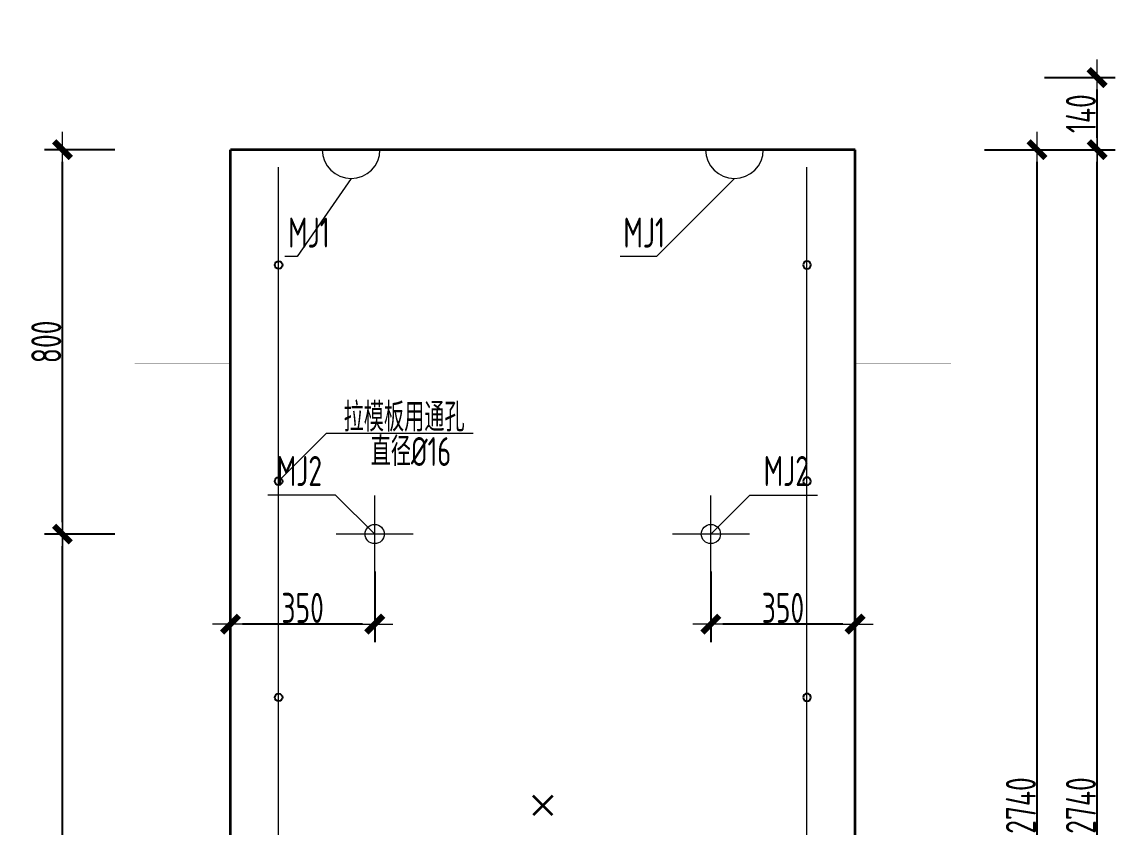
# Model space of a CAD drawing. Extents: x -85320 to 1679916, y -1321939 to 627.
# Drawn here: x 1234002 to 1243106, y -1093587 to -1086883 of the extents above; entities that cross this region are included whole.
import ezdxf
from ezdxf.enums import TextEntityAlignment as Align

# ---------------------------------------------------------------- set-up
doc = ezdxf.new("R2010")
doc.units = 0
doc.header["$LTSCALE"] = 1000
for name, color, linetype in [('S_WALL', 9, 'Continuous'), ('套筒垫片', 7, 'Continuous'), ('拉模', 7, 'Continuous'), ('详图符号', 7, 'Continuous')]:
    doc.layers.add(name, color=color, linetype=linetype)
for name, color, linetype, lineweight in [('直线', 7, 'Continuous', 18), ('预制墙埋件', 8, 'Continuous', 18), ('预制墙墙身水平筋', 130, 'Continuous', 18), ('预制墙墙身纵向受力筋', 1, 'Continuous', 18), ('预制墙详图标注', 3, 'Continuous', 18), ('预制墙详图轮廓', 3, 'Continuous', 35)]:
    doc.layers.add(name, color=color, linetype=linetype, lineweight=lineweight)
doc.styles.add('TSSD_Dimension', font='tssdeng.shx', dxfattribs={"width": 0.7, "bigfont": 'hztxt.shx'})
doc.styles.add('TSSD_Num', font='tssdeng.shx', dxfattribs={"width": 0.7, "bigfont": 'hztxt.shx'})
doc.styles.add('样式 1', font='yjkeng.shx', dxfattribs={"width": 0.7, "bigfont": 'yjkchn.shx'})
doc.dimstyles.new('标注', dxfattribs={"dimtxt": 300, "dimasz": 100, "dimexe": 100, "dimexo": 250, "dimgap": 100, "dimtad": 1, "dimdec": 0, "dimlfac": 0.25, "dimzin": 0, "dimdsep": 46, "dimtxsty": 'TSSD_Dimension', "dimblk": 'ARCHTICK', "dimcen": 0, "dimdle": 100, "dimclrt": 7, "dimadec": 0, "dimazin": 0, "dimtfac": 1, "dimtdec": 0, "dimtix": 1, "dimtmove": 2, "dimatfit": 3, "dimfxl": 1, "dimtolj": 1, "dimtzin": 0, "dimarcsym": 0})
doc.dimstyles.new('盈建科结构', dxfattribs={"dimscale": 100, "dimtxt": 2.5, "dimasz": 1, "dimexe": 1.5, "dimexo": 0.625, "dimgap": 0.1, "dimtad": 1, "dimdec": 0, "dimrnd": 1, "dimzin": 0, "dimdsep": 46, "dimtxsty": '样式 1', "dimblk": '_yjkbk', "dimblk1": 'ARCHTICK', "dimblk2": 'ARCHTICK', "dimcen": 0.09, "dimadec": 0, "dimazin": 0, "dimtfac": 1, "dimtdec": 4, "dimtix": 1, "dimtmove": 2, "dimatfit": 3, "dimfxl": 1, "dimtolj": 1, "dimtzin": 0, "dimarcsym": 0})

# ---------------------------------------------------------------- blocks, each defined once
blk = doc.blocks.new('_yjkbk')
blk.add_line((-1, 0), (1.5, 0))
blk.add_lwpolyline([(-0.7, -0.7, 0.5, 0.5, 0), (0.7, 0.7, 0.5, 0.5, 0)], format="xyseb")
blk = doc.blocks.new('*D3635')
at = {"layer": 'Defpoints', "color": 0, "transparency": 16777216}
for p in [(1234340.1, -1087947.1), (1234840.1, -1087947.1), (1234840.1, -1091147.1)]:
    blk.add_point(p, dxfattribs=at)
at = {"layer": '预制墙详图标注', "color": 0, "lineweight": -2, "transparency": 16777216}
for p, q in [((1234777.6, -1087947.1), (1234190.1, -1087947.1)), ((1234340.1, -1091047.1), (1234340.1, -1088047.1)), ((1234777.6, -1091147.1), (1234190.1, -1091147.1))]:
    blk.add_line(p, q, dxfattribs=at)
at = {"layer": '预制墙详图标注', "color": 0, "lineweight": -2, "transparency": 16777216, "xscale": 100, "yscale": 100, "zscale": 100}
for p, rotation in [((1234340.1, -1087947.1), 90), ((1234340.1, -1091147.1), 270)]:
    blk.add_blockref('_yjkbk', p, dxfattribs=dict(at, rotation=rotation))
at = {"layer": '预制墙详图标注', "color": 0, "transparency": 16777216, "insert": (1234330.1, -1089547.1), "char_height": 250, "attachment_point": 8, "rotation": 90, "style": '样式 1'}
blk.add_mtext('\\A1;800', dxfattribs=at)
blk = doc.blocks.new('_ArchTick')
at = {"color": 0, "linetype": 'ByBlock', "const_width": 0.4}
blk.add_lwpolyline([(-0.5, -0.5), (0.5, 0.5)], dxfattribs=at)
blk = doc.blocks.new('*D3599')
at = {"layer": 'Defpoints', "color": 0, "transparency": 16777216}
for p in [(1239740.1, -1091397.1), (1240940.1, -1091397.1), (1239740.1, -1091897.1)]:
    blk.add_point(p, dxfattribs=at)
at = {"layer": '预制墙详图标注', "color": 0, "lineweight": -2, "transparency": 16777216}
for p, q in [((1239740.1, -1091459.6), (1239740.1, -1092047.1)), ((1240940.1, -1091459.6), (1240940.1, -1092047.1)), ((1240840.1, -1091897.1), (1239840.1, -1091897.1))]:
    blk.add_line(p, q, dxfattribs=at)
at = {"layer": '预制墙详图标注', "color": 0, "lineweight": -2, "transparency": 16777216, "xscale": 100, "yscale": 100, "zscale": 100, "rotation": 180}
blk.add_blockref('_yjkbk', (1239740.1, -1091897.1), dxfattribs=at)
at = {"layer": '预制墙详图标注', "color": 0, "lineweight": -2, "transparency": 16777216, "xscale": 100, "yscale": 100, "zscale": 100}
blk.add_blockref('_yjkbk', (1240940.1, -1091897.1), dxfattribs=at)
at = {"layer": '预制墙详图标注', "color": 0, "transparency": 16777216, "insert": (1240340.1, -1091887.1), "char_height": 250, "attachment_point": 8, "style": '样式 1'}
blk.add_mtext('\\A1;350', dxfattribs=at)
blk = doc.blocks.new('*D3601')
at = {"layer": 'Defpoints', "color": 0, "transparency": 16777216}
for p in [(1235740.1, -1091397.1), (1236940.1, -1091397.1), (1235740.1, -1091897.1)]:
    blk.add_point(p, dxfattribs=at)
at = {"layer": '预制墙详图标注', "color": 0, "lineweight": -2, "transparency": 16777216}
for p, q in [((1235740.1, -1091459.6), (1235740.1, -1092047.1)), ((1236940.1, -1091459.6), (1236940.1, -1092047.1)), ((1236840.1, -1091897.1), (1235840.1, -1091897.1))]:
    blk.add_line(p, q, dxfattribs=at)
at = {"layer": '预制墙详图标注', "color": 0, "lineweight": -2, "transparency": 16777216, "xscale": 100, "yscale": 100, "zscale": 100, "rotation": 180}
blk.add_blockref('_yjkbk', (1235740.1, -1091897.1), dxfattribs=at)
at = {"layer": '预制墙详图标注', "color": 0, "lineweight": -2, "transparency": 16777216, "xscale": 100, "yscale": 100, "zscale": 100}
blk.add_blockref('_yjkbk', (1236940.1, -1091897.1), dxfattribs=at)
at = {"layer": '预制墙详图标注', "color": 0, "transparency": 16777216, "insert": (1236340.1, -1091887.1), "char_height": 250, "attachment_point": 8, "style": '样式 1'}
blk.add_mtext('\\A1;350', dxfattribs=at)
blk = doc.blocks.new('*D3611')
at = {"layer": 'Defpoints', "color": 0, "transparency": 16777216}
for p in [(1241956.4, -1087947.1), (1242456.4, -1087947.1), (1241956.4, -1098867.1)]:
    blk.add_point(p, dxfattribs=at)
at = {"layer": '预制墙详图标注', "color": 0, "lineweight": -2, "transparency": 16777216}
for p, q in [((1242018.9, -1087947.1), (1242606.4, -1087947.1)), ((1242456.4, -1098767.1), (1242456.4, -1088047.1)), ((1242018.9, -1098867.1), (1242606.4, -1098867.1))]:
    blk.add_line(p, q, dxfattribs=at)
at = {"layer": '预制墙详图标注', "color": 0, "lineweight": -2, "transparency": 16777216, "xscale": 100, "yscale": 100, "zscale": 100}
for p, rotation in [((1242456.4, -1087947.1), 90), ((1242456.4, -1098867.1), 270)]:
    blk.add_blockref('_yjkbk', p, dxfattribs=dict(at, rotation=rotation))
at = {"layer": '预制墙详图标注', "color": 0, "transparency": 16777216, "insert": (1242446.4, -1093407.1), "char_height": 250, "attachment_point": 8, "rotation": 90, "style": '样式 1'}
blk.add_mtext('\\A1;2740', dxfattribs=at)
blk = doc.blocks.new('*D3612')
at = {"layer": 'Defpoints', "color": 0, "transparency": 16777216}
for p in [(1242456.4, -1087947.1), (1242956.4, -1087947.1), (1242456.4, -1098867.1)]:
    blk.add_point(p, dxfattribs=at)
at = {"layer": '预制墙详图标注', "color": 0, "lineweight": -2, "transparency": 16777216}
for p, q in [((1242518.9, -1087947.1), (1243106.4, -1087947.1)), ((1242956.4, -1098767.1), (1242956.4, -1088047.1)), ((1242518.9, -1098867.1), (1243106.4, -1098867.1))]:
    blk.add_line(p, q, dxfattribs=at)
at = {"layer": '预制墙详图标注', "color": 0, "lineweight": -2, "transparency": 16777216, "xscale": 100, "yscale": 100, "zscale": 100}
for p, rotation in [((1242956.4, -1087947.1), 90), ((1242956.4, -1098867.1), 270)]:
    blk.add_blockref('_yjkbk', p, dxfattribs=dict(at, rotation=rotation))
at = {"layer": '预制墙详图标注', "color": 0, "transparency": 16777216, "insert": (1242946.4, -1093407.1), "char_height": 250, "attachment_point": 8, "rotation": 90, "style": '样式 1'}
blk.add_mtext('\\A1;2740', dxfattribs=at)
blk = doc.blocks.new('*D3613')
at = {"layer": 'Defpoints', "color": 0, "transparency": 16777216}
for p in [(1242456.4, -1087347.1), (1242956.4, -1087347.1), (1242456.4, -1087947.1)]:
    blk.add_point(p, dxfattribs=at)
at = {"layer": '预制墙详图标注', "color": 0, "lineweight": -2, "transparency": 16777216}
for p, q in [((1242518.9, -1087347.1), (1243106.4, -1087347.1)), ((1242956.4, -1087847.1), (1242956.4, -1087447.1)), ((1242518.9, -1087947.1), (1243106.4, -1087947.1))]:
    blk.add_line(p, q, dxfattribs=at)
at = {"layer": '预制墙详图标注', "color": 0, "lineweight": -2, "transparency": 16777216, "xscale": 100, "yscale": 100, "zscale": 100}
for p, rotation in [((1242956.4, -1087347.1), 90), ((1242956.4, -1087947.1), 270)]:
    blk.add_blockref('_yjkbk', p, dxfattribs=dict(at, rotation=rotation))
at = {"layer": '预制墙详图标注', "color": 0, "transparency": 16777216, "insert": (1242946.4, -1087647.1), "char_height": 250, "attachment_point": 8, "rotation": 90, "style": '样式 1'}
blk.add_mtext('\\A1;140', dxfattribs=at)
blk = doc.blocks.new('*D3622')
at = {"layer": 'Defpoints', "color": 0, "transparency": 16777216}
for p in [(1234340.1, -1091147.1), (1234840.1, -1091147.1), (1234840.1, -1096667.1)]:
    blk.add_point(p, dxfattribs=at)
at = {"layer": '预制墙详图标注', "color": 0, "lineweight": -2, "transparency": 16777216}
for p, q in [((1234777.6, -1091147.1), (1234190.1, -1091147.1)), ((1234340.1, -1096567.1), (1234340.1, -1091247.1)), ((1234777.6, -1096667.1), (1234190.1, -1096667.1))]:
    blk.add_line(p, q, dxfattribs=at)
at = {"layer": '预制墙详图标注', "color": 0, "lineweight": -2, "transparency": 16777216, "xscale": 100, "yscale": 100, "zscale": 100}
for p, rotation in [((1234340.1, -1091147.1), 90), ((1234340.1, -1096667.1), 270)]:
    blk.add_blockref('_yjkbk', p, dxfattribs=dict(at, rotation=rotation))
at = {"layer": '预制墙详图标注', "color": 0, "transparency": 16777216, "insert": (1234330.1, -1093907.1), "char_height": 250, "attachment_point": 8, "rotation": 90, "style": '样式 1'}
blk.add_mtext('\\A1;1390', dxfattribs=at)
blk = doc.blocks.new('*D3015')
at = {"layer": 'Defpoints', "color": 0, "transparency": 16777216}
for p in [(1020088.1, -842246.6), (1021395.2, -842246.6), (1021395.2, -843206.6)]:
    blk.add_point(p, dxfattribs=at)
at = {"layer": '拉模', "color": 0, "lineweight": -2, "transparency": 16777216}
for p, q in [((1020088.1, -843306.6), (1020088.1, -842146.6)), ((1021145.2, -842246.6), (1019988.1, -842246.6)), ((1021145.2, -843206.6), (1019988.1, -843206.6))]:
    blk.add_line(p, q, dxfattribs=at)
at = {"layer": '拉模', "color": 0, "lineweight": -2, "transparency": 16777216, "xscale": 100, "yscale": 100, "zscale": 100}
for p, rotation in [((1020088.1, -842246.6), 90), ((1020088.1, -843206.6), 270)]:
    blk.add_blockref('_ArchTick', p, dxfattribs=dict(at, rotation=rotation))
at = {"layer": '拉模', "color": 7, "transparency": 16777216, "insert": (1019838.1, -842726.6), "char_height": 300, "attachment_point": 5, "rotation": 90, "style": 'TSSD_Dimension'}
blk.add_mtext('\\A1;240', dxfattribs=at)
blk = doc.blocks.new('*D3016')
at = {"layer": 'Defpoints', "color": 0, "transparency": 16777216}
for p in [(1021567.4, -839193.9), (1021167.4, -839294.6), (1021567.4, -839294.6)]:
    blk.add_point(p, dxfattribs=at)
at = {"layer": '拉模', "color": 0, "lineweight": -2, "transparency": 16777216}
for p, q in [((1021167.4, -839044.6), (1021167.4, -839093.9)), ((1021567.4, -839044.6), (1021567.4, -839093.9)), ((1021167.4, -839193.9), (1021067.4, -839193.9)), ((1021167.4, -839193.9), (1021567.4, -839193.9)), ((1021567.4, -839193.9), (1021667.4, -839193.9))]:
    blk.add_line(p, q, dxfattribs=at)
at = {"layer": '拉模', "color": 0, "lineweight": -2, "transparency": 16777216, "xscale": 100, "yscale": 100, "zscale": 100}
blk.add_blockref('_ArchTick', (1021167.4, -839193.9), dxfattribs=at)
at = {"layer": '拉模', "color": 0, "lineweight": -2, "transparency": 16777216, "xscale": 100, "yscale": 100, "zscale": 100, "rotation": 180}
blk.add_blockref('_ArchTick', (1021567.4, -839193.9), dxfattribs=at)
at = {"layer": '拉模', "color": 7, "transparency": 16777216, "insert": (1021367.4, -838943.9), "char_height": 300, "attachment_point": 5, "style": 'TSSD_Dimension'}
blk.add_mtext('\\A1;100', dxfattribs=at)
blk = doc.blocks.new('*D3017')
at = {"layer": 'Defpoints', "color": 0, "transparency": 16777216}
for p in [(1021567.4, -840446.6), (1020088.1, -842246.6), (1021567.4, -842246.6)]:
    blk.add_point(p, dxfattribs=at)
at = {"layer": '拉模', "color": 0, "lineweight": -2, "transparency": 16777216}
for p, q in [((1020088.1, -840346.6), (1020088.1, -842346.6)), ((1021317.4, -840446.6), (1019988.1, -840446.6)), ((1021317.4, -842246.6), (1019988.1, -842246.6))]:
    blk.add_line(p, q, dxfattribs=at)
at = {"layer": '拉模', "color": 0, "lineweight": -2, "transparency": 16777216, "xscale": 100, "yscale": 100, "zscale": 100}
for p, rotation in [((1020088.1, -840446.6), 90), ((1020088.1, -842246.6), 270)]:
    blk.add_blockref('_ArchTick', p, dxfattribs=dict(at, rotation=rotation))
at = {"layer": '拉模', "color": 7, "transparency": 16777216, "insert": (1019838.1, -841346.6), "char_height": 300, "attachment_point": 5, "rotation": 90, "style": 'TSSD_Dimension'}
blk.add_mtext('\\A1;450', dxfattribs=at)
blk = doc.blocks.new('*D3018')
at = {"layer": 'Defpoints', "color": 0, "transparency": 16777216}
for p in [(1021567.4, -838646.6), (1020088.1, -840446.6), (1021567.4, -840446.6)]:
    blk.add_point(p, dxfattribs=at)
at = {"layer": '拉模', "color": 0, "lineweight": -2, "transparency": 16777216}
for p, q in [((1020088.1, -838546.6), (1020088.1, -840546.6)), ((1021317.4, -838646.6), (1019988.1, -838646.6)), ((1021317.4, -840446.6), (1019988.1, -840446.6))]:
    blk.add_line(p, q, dxfattribs=at)
at = {"layer": '拉模', "color": 0, "lineweight": -2, "transparency": 16777216, "xscale": 100, "yscale": 100, "zscale": 100}
for p, rotation in [((1020088.1, -838646.6), 90), ((1020088.1, -840446.6), 270)]:
    blk.add_blockref('_ArchTick', p, dxfattribs=dict(at, rotation=rotation))
at = {"layer": '拉模', "color": 7, "transparency": 16777216, "insert": (1019838.1, -839546.6), "char_height": 300, "attachment_point": 5, "rotation": 90, "style": 'TSSD_Dimension'}
blk.add_mtext('\\A1;450', dxfattribs=at)
blk = doc.blocks.new('*D3019')
at = {"layer": 'Defpoints', "color": 0, "transparency": 16777216}
for p in [(1021567.4, -836846.6), (1020088.1, -838646.6), (1021567.4, -838646.6)]:
    blk.add_point(p, dxfattribs=at)
at = {"layer": '拉模', "color": 0, "lineweight": -2, "transparency": 16777216}
for p, q in [((1020088.1, -836746.6), (1020088.1, -838746.6)), ((1021317.4, -836846.6), (1019988.1, -836846.6)), ((1021317.4, -838646.6), (1019988.1, -838646.6))]:
    blk.add_line(p, q, dxfattribs=at)
at = {"layer": '拉模', "color": 0, "lineweight": -2, "transparency": 16777216, "xscale": 100, "yscale": 100, "zscale": 100}
for p, rotation in [((1020088.1, -836846.6), 90), ((1020088.1, -838646.6), 270)]:
    blk.add_blockref('_ArchTick', p, dxfattribs=dict(at, rotation=rotation))
at = {"layer": '拉模', "color": 7, "transparency": 16777216, "insert": (1019838.1, -837746.6), "char_height": 300, "attachment_point": 5, "rotation": 90, "style": 'TSSD_Dimension'}
blk.add_mtext('\\A1;450', dxfattribs=at)
blk = doc.blocks.new('*D3020')
at = {"layer": 'Defpoints', "color": 0, "transparency": 16777216}
for p in [(1021567.4, -835046.6), (1020088.1, -836846.6), (1021567.4, -836846.6)]:
    blk.add_point(p, dxfattribs=at)
at = {"layer": '拉模', "color": 0, "lineweight": -2, "transparency": 16777216}
for p, q in [((1020088.1, -834946.6), (1020088.1, -836946.6)), ((1021317.4, -835046.6), (1019988.1, -835046.6)), ((1021317.4, -836846.6), (1019988.1, -836846.6))]:
    blk.add_line(p, q, dxfattribs=at)
at = {"layer": '拉模', "color": 0, "lineweight": -2, "transparency": 16777216, "xscale": 100, "yscale": 100, "zscale": 100}
for p, rotation in [((1020088.1, -835046.6), 90), ((1020088.1, -836846.6), 270)]:
    blk.add_blockref('_ArchTick', p, dxfattribs=dict(at, rotation=rotation))
at = {"layer": '拉模', "color": 7, "transparency": 16777216, "insert": (1019838.1, -835946.6), "char_height": 300, "attachment_point": 5, "rotation": 90, "style": 'TSSD_Dimension'}
blk.add_mtext('\\A1;450', dxfattribs=at)
blk = doc.blocks.new('*D3021')
at = {"layer": 'Defpoints', "color": 0, "transparency": 16777216}
for p in [(1021567.4, -833246.6), (1020088.1, -835046.6), (1021567.4, -835046.6)]:
    blk.add_point(p, dxfattribs=at)
at = {"layer": '拉模', "color": 0, "lineweight": -2, "transparency": 16777216}
for p, q in [((1020088.1, -833146.6), (1020088.1, -835146.6)), ((1021317.4, -833246.6), (1019988.1, -833246.6)), ((1021317.4, -835046.6), (1019988.1, -835046.6))]:
    blk.add_line(p, q, dxfattribs=at)
at = {"layer": '拉模', "color": 0, "lineweight": -2, "transparency": 16777216, "xscale": 100, "yscale": 100, "zscale": 100}
for p, rotation in [((1020088.1, -833246.6), 90), ((1020088.1, -835046.6), 270)]:
    blk.add_blockref('_ArchTick', p, dxfattribs=dict(at, rotation=rotation))
at = {"layer": '拉模', "color": 7, "transparency": 16777216, "insert": (1019838.1, -834146.6), "char_height": 300, "attachment_point": 5, "rotation": 90, "style": 'TSSD_Dimension'}
blk.add_mtext('\\A1;450', dxfattribs=at)
blk = doc.blocks.new('*D3022')
at = {"layer": 'Defpoints', "color": 0, "transparency": 16777216}
for p in [(1020088.1, -832286.6), (1021567.4, -832286.6), (1021567.4, -833246.6)]:
    blk.add_point(p, dxfattribs=at)
at = {"layer": '拉模', "color": 0, "lineweight": -2, "transparency": 16777216}
for p, q in [((1020088.1, -833346.6), (1020088.1, -832186.6)), ((1021317.4, -832286.6), (1019988.1, -832286.6)), ((1021317.4, -833246.6), (1019988.1, -833246.6))]:
    blk.add_line(p, q, dxfattribs=at)
at = {"layer": '拉模', "color": 0, "lineweight": -2, "transparency": 16777216, "xscale": 100, "yscale": 100, "zscale": 100}
for p, rotation in [((1020088.1, -832286.6), 90), ((1020088.1, -833246.6), 270)]:
    blk.add_blockref('_ArchTick', p, dxfattribs=dict(at, rotation=rotation))
at = {"layer": '拉模', "color": 7, "transparency": 16777216, "insert": (1019838.1, -832766.6), "char_height": 300, "attachment_point": 5, "rotation": 90, "style": 'TSSD_Dimension'}
blk.add_mtext('\\A1;240', dxfattribs=at)
blk = doc.blocks.new('拉模孔')
at = {"layer": 'S_WALL'}
for centre in [(1021567.4, -833246.6), (1021567.4, -835046.6), (1021567.4, -836846.6), (1021567.4, -838646.6), (1021567.4, -840446.6), (1021567.4, -842246.6)]:
    blk.add_circle(centre, 32, dxfattribs=at)
at = {"layer": '拉模', "color": 3, "lineweight": 0}
blk.add_line((1021567.4, -843206.6), (1021567.4, -832432.7), dxfattribs=at)
at = {"layer": '拉模', "color": 3}
for base, p1, p2, picture, middle in [((1020088.1, -832286.6), (1021567.4, -833246.6), (1021567.4, -832286.6), '*D3022', (1019838.1, -832766.6)), ((1020088.1, -835046.6), (1021567.4, -833246.6), (1021567.4, -835046.6), '*D3021', (1019838.1, -834146.6)), ((1020088.1, -836846.6), (1021567.4, -835046.6), (1021567.4, -836846.6), '*D3020', (1019838.1, -835946.6)), ((1020088.1, -838646.6), (1021567.4, -836846.6), (1021567.4, -838646.6), '*D3019', (1019838.1, -837746.6)), ((1020088.1, -840446.6), (1021567.4, -838646.6), (1021567.4, -840446.6), '*D3018', (1019838.1, -839546.6)), ((1020088.1, -842246.6), (1021567.4, -840446.6), (1021567.4, -842246.6), '*D3017', (1019838.1, -841346.6)), ((1020088.1, -842246.6), (1021395.2, -843206.6), (1021395.2, -842246.6), '*D3015', (1019838.1, -842726.6))]:
    dim = blk.add_linear_dim(base=base, p1=p1, p2=p2, angle=90, dimstyle='标注', dxfattribs=at)
    dim.commit()
    dim.dimension.update_dxf_attribs({"geometry": picture, "text_midpoint": middle})
dim = blk.add_linear_dim(base=(1021567.4, -839193.9), p1=(1021167.4, -839294.6), p2=(1021567.4, -839294.6), dimstyle='标注', dxfattribs=at)
dim.commit()
dim.dimension.update_dxf_attribs({"geometry": '*D3016', "text_midpoint": (1021367.4, -838943.9)})

msp = doc.modelspace()

# ---------------------------------------------------------------- linework, layer by layer
at = {"layer": 'S_WALL'}
for centre in [(1236140.149, -1088907.058), (1236140.149, -1090707.058), (1236140.149, -1092507.058)]:
    msp.add_circle(centre, 32, dxfattribs=at)
at = {"layer": '套筒垫片', "linetype": 'Continuous', "lineweight": 0}
msp.add_lwpolyline([(1236140.149, -1090707.058), (1236540.149, -1090307.058), (1237760.223, -1090307.058)], dxfattribs=at)
at = {"layer": '拉模', "color": 3, "lineweight": 0}
msp.add_line((1236140.149, -1098867.058), (1236140.149, -1088093.157), dxfattribs=at)
at = {"layer": '直线', "lineweight": 18}
for points in [[(1236744.149, -1088187.058), (1236294.149, -1088837.058), (1236191.264, -1088837.058)], [(1239936.149, -1088187.058), (1239286.149, -1088837.058), (1238983.264, -1088837.058)], [(1236940.149, -1091147.058), (1236615.149, -1090822.058), (1236051.687, -1090822.058)], [(1239740.149, -1091147.058), (1240065.149, -1090822.058), (1240628.61, -1090822.058)]]:
    msp.add_lwpolyline(points, dxfattribs=at)
at = {"layer": '预制墙埋件', "lineweight": 18}
for p, q in [((1236940.149, -1091467.058), (1236940.149, -1090827.058)), ((1239740.149, -1091467.058), (1239740.149, -1090827.058)), ((1237260.149, -1091147.058), (1236620.149, -1091147.058)), ((1240060.149, -1091147.058), (1239420.149, -1091147.058))]:
    msp.add_line(p, q, dxfattribs=at)
for centre in [(1236940.149, -1091147.058), (1239740.149, -1091147.058)]:
    msp.add_circle(centre, 80, dxfattribs=at)
for centre in [(1236744.149, -1087947.058), (1239936.149, -1087947.058)]:
    msp.add_arc(centre, 240, 180, 0, dxfattribs=at)
at = {"layer": '预制墙墙身水平筋', "lineweight": 18, "const_width": 0.18}
for points in [[(1235740.149, -1088067.058), (1234940.149, -1088067.058), (1234940.149, -1088107.058), (1235076.684, -1088107.058), (1235076.684, -1088067.058), (1234940.149, -1088067.058), (1234940.149, -1088107.058), (1235740.149, -1088107.058)], [(1235740.149, -1088067.058), (1234940.149, -1088067.058), (1234940.149, -1088107.058), (1235076.684, -1088107.058), (1235076.684, -1088067.058), (1234940.149, -1088067.058), (1234940.149, -1088107.058), (1235740.149, -1088107.058)], [(1241603.613, -1088107.058), (1241740.149, -1088107.058), (1241740.149, -1088067.058), (1240940.149, -1088067.058), (1240940.149, -1088107.058), (1241740.149, -1088107.058), (1241740.149, -1088067.058), (1241603.613, -1088067.058)], [(1241603.613, -1088107.058), (1241740.149, -1088107.058), (1241740.149, -1088067.058), (1240940.149, -1088067.058), (1240940.149, -1088107.058), (1241740.149, -1088107.058), (1241740.149, -1088067.058), (1241603.613, -1088067.058)], [(1235740.149, -1088887.058), (1234940.149, -1088887.058), (1234940.149, -1088927.058), (1235076.684, -1088927.058), (1235076.684, -1088887.058), (1234940.149, -1088887.058), (1234940.149, -1088927.058), (1235740.149, -1088927.058)], [(1235740.149, -1088887.058), (1234940.149, -1088887.058), (1234940.149, -1088927.058), (1235076.684, -1088927.058), (1235076.684, -1088887.058), (1234940.149, -1088887.058), (1234940.149, -1088927.058), (1235740.149, -1088927.058)], [(1241603.613, -1088927.058), (1241740.149, -1088927.058), (1241740.149, -1088887.058), (1240940.149, -1088887.058), (1240940.149, -1088927.058), (1241740.149, -1088927.058), (1241740.149, -1088887.058), (1241603.613, -1088887.058)], [(1241603.613, -1088927.058), (1241740.149, -1088927.058), (1241740.149, -1088887.058), (1240940.149, -1088887.058), (1240940.149, -1088927.058), (1241740.149, -1088927.058), (1241740.149, -1088887.058), (1241603.613, -1088887.058)], [(1235740.149, -1089687.058), (1234940.149, -1089687.058), (1234940.149, -1089727.058), (1235076.684, -1089727.058), (1235076.684, -1089687.058), (1234940.149, -1089687.058), (1234940.149, -1089727.058), (1235740.149, -1089727.058)], [(1235740.149, -1089687.058), (1234940.149, -1089687.058), (1234940.149, -1089727.058), (1235076.684, -1089727.058), (1235076.684, -1089687.058), (1234940.149, -1089687.058), (1234940.149, -1089727.058), (1235740.149, -1089727.058)], [(1241603.613, -1089727.058), (1241740.149, -1089727.058), (1241740.149, -1089687.058), (1240940.149, -1089687.058), (1240940.149, -1089727.058), (1241740.149, -1089727.058), (1241740.149, -1089687.058), (1241603.613, -1089687.058)], [(1241603.613, -1089727.058), (1241740.149, -1089727.058), (1241740.149, -1089687.058), (1240940.149, -1089687.058), (1240940.149, -1089727.058), (1241740.149, -1089727.058), (1241740.149, -1089687.058), (1241603.613, -1089687.058)], [(1235740.149, -1090487.058), (1234940.149, -1090487.058), (1234940.149, -1090527.058), (1235076.684, -1090527.058), (1235076.684, -1090487.058), (1234940.149, -1090487.058), (1234940.149, -1090527.058), (1235740.149, -1090527.058)], [(1235740.149, -1090487.058), (1234940.149, -1090487.058), (1234940.149, -1090527.058), (1235076.684, -1090527.058), (1235076.684, -1090487.058), (1234940.149, -1090487.058), (1234940.149, -1090527.058), (1235740.149, -1090527.058)], [(1241603.613, -1090527.058), (1241740.149, -1090527.058), (1241740.149, -1090487.058), (1240940.149, -1090487.058), (1240940.149, -1090527.058), (1241740.149, -1090527.058), (1241740.149, -1090487.058), (1241603.613, -1090487.058)], [(1241603.613, -1090527.058), (1241740.149, -1090527.058), (1241740.149, -1090487.058), (1240940.149, -1090487.058), (1240940.149, -1090527.058), (1241740.149, -1090527.058), (1241740.149, -1090487.058), (1241603.613, -1090487.058)], [(1235740.149, -1091287.058), (1234940.149, -1091287.058), (1234940.149, -1091327.058), (1235076.684, -1091327.058), (1235076.684, -1091287.058), (1234940.149, -1091287.058), (1234940.149, -1091327.058), (1235740.149, -1091327.058)], [(1235740.149, -1091287.058), (1234940.149, -1091287.058), (1234940.149, -1091327.058), (1235076.684, -1091327.058), (1235076.684, -1091287.058), (1234940.149, -1091287.058), (1234940.149, -1091327.058), (1235740.149, -1091327.058)], [(1241603.613, -1091327.058), (1241740.149, -1091327.058), (1241740.149, -1091287.058), (1240940.149, -1091287.058), (1240940.149, -1091327.058), (1241740.149, -1091327.058), (1241740.149, -1091287.058), (1241603.613, -1091287.058)], [(1241603.613, -1091327.058), (1241740.149, -1091327.058), (1241740.149, -1091287.058), (1240940.149, -1091287.058), (1240940.149, -1091327.058), (1241740.149, -1091327.058), (1241740.149, -1091287.058), (1241603.613, -1091287.058)], [(1235740.149, -1092087.058), (1234940.149, -1092087.058), (1234940.149, -1092127.058), (1235076.684, -1092127.058), (1235076.684, -1092087.058), (1234940.149, -1092087.058), (1234940.149, -1092127.058), (1235740.149, -1092127.058)], [(1235740.149, -1092087.058), (1234940.149, -1092087.058), (1234940.149, -1092127.058), (1235076.684, -1092127.058), (1235076.684, -1092087.058), (1234940.149, -1092087.058), (1234940.149, -1092127.058), (1235740.149, -1092127.058)], [(1241603.613, -1092127.058), (1241740.149, -1092127.058), (1241740.149, -1092087.058), (1240940.149, -1092087.058), (1240940.149, -1092127.058), (1241740.149, -1092127.058), (1241740.149, -1092087.058), (1241603.613, -1092087.058)], [(1241603.613, -1092127.058), (1241740.149, -1092127.058), (1241740.149, -1092087.058), (1240940.149, -1092087.058), (1240940.149, -1092127.058), (1241740.149, -1092127.058), (1241740.149, -1092087.058), (1241603.613, -1092087.058)], [(1235740.149, -1092887.058), (1234940.149, -1092887.058), (1234940.149, -1092927.058), (1235076.684, -1092927.058), (1235076.684, -1092887.058), (1234940.149, -1092887.058), (1234940.149, -1092927.058), (1235740.149, -1092927.058)], [(1235740.149, -1092887.058), (1234940.149, -1092887.058), (1234940.149, -1092927.058), (1235076.684, -1092927.058), (1235076.684, -1092887.058), (1234940.149, -1092887.058), (1234940.149, -1092927.058), (1235740.149, -1092927.058)], [(1241603.613, -1092927.058), (1241740.149, -1092927.058), (1241740.149, -1092887.058), (1240940.149, -1092887.058), (1240940.149, -1092927.058), (1241740.149, -1092927.058), (1241740.149, -1092887.058), (1241603.613, -1092887.058)], [(1241603.613, -1092927.058), (1241740.149, -1092927.058), (1241740.149, -1092887.058), (1240940.149, -1092887.058), (1240940.149, -1092927.058), (1241740.149, -1092927.058), (1241740.149, -1092887.058), (1241603.613, -1092887.058)]]:
    msp.add_lwpolyline(points, close=True, dxfattribs=at)
at = {"layer": '预制墙墙身纵向受力筋', "lineweight": 18, "const_width": 0.18}
for points in [[(1236372.149, -1087947.058), (1236372.149, -1086883.058), (1236308.149, -1086883.058), (1236308.149, -1087947.058)], [(1237172.149, -1087947.058), (1237172.149, -1086883.058), (1237108.149, -1086883.058), (1237108.149, -1087947.058)], [(1237972.149, -1087947.058), (1237972.149, -1086883.058), (1237908.149, -1086883.058), (1237908.149, -1087947.058)], [(1238772.149, -1087947.058), (1238772.149, -1086883.058), (1238708.149, -1086883.058), (1238708.149, -1087947.058)], [(1239572.149, -1087947.058), (1239572.149, -1086883.058), (1239508.149, -1086883.058), (1239508.149, -1087947.058)], [(1240372.149, -1087947.058), (1240372.149, -1086883.058), (1240308.149, -1086883.058), (1240308.149, -1087947.058)]]:
    msp.add_lwpolyline(points, close=True, dxfattribs=at)
at = {"layer": '预制墙详图标注', "lineweight": 35}
for p, q in [((1238420.149, -1093327.058), (1238260.149, -1093487.058)), ((1238420.149, -1093487.058), (1238260.149, -1093327.058))]:
    msp.add_line(p, q, dxfattribs=at)
at = {"layer": '预制墙详图轮廓', "lineweight": 35}
for p, q in [((1240940.149, -1087947.058), (1235740.149, -1087947.058)), ((1235740.149, -1098867.058), (1235740.149, -1087947.058)), ((1240940.149, -1098867.058), (1240940.149, -1087947.058))]:
    msp.add_line(p, q, dxfattribs=at)

# ---------------------------------------------------------------- block references
at = {"layer": '拉模', "color": 3, "xscale": -1}
msp.add_blockref('拉模孔', (2262107.509, -255660.481), dxfattribs=at)

# ---------------------------------------------------------------- texts
at = {"layer": '直线', "linetype": 'Continuous', "style": '样式 1', "width": 0.7}
for s, p in [('MJ1', (1236566.264, -1088837.058)), ('MJ1', (1239358.264, -1088837.058)), ('MJ2', (1236501.687, -1090822.058))]:
    msp.add_text(s, height=250, dxfattribs=at).set_placement(p, align=Align.BOTTOM_RIGHT)
msp.add_text('MJ2', height=250, dxfattribs=at).set_placement((1240178.61, -1090822.058), align=Align.BOTTOM_LEFT)
at = {"layer": '详图符号', "lineweight": 0, "style": 'TSSD_Num', "width": 0.7}
msp.add_text('拉模板用通孔', height=240, dxfattribs=at).set_placement((1236681.468, -1090053.596), align=Align.TOP_LEFT)
msp.add_text('直径%%C16', height=240, dxfattribs=at).set_placement((1236906.367, -1090580.06))

# ---------------------------------------------------------------- dimensions: what is measured, and where the dimension line sits
at = {"layer": '预制墙详图标注'}
for p1, p2, distance, text, picture, middle in [((1242456.353, -1087947.058), (1242456.353, -1087347.058), -500, '140', '*D3613', (1242821.353, -1087647.058)), ((1241956.353, -1098867.058), (1241956.353, -1087947.058), -500, '2740', '*D3611', (1242321.353, -1093407.058)), ((1242456.353, -1098867.058), (1242456.353, -1087947.058), -500, '2740', '*D3612', (1242821.353, -1093407.058)), ((1234840.149, -1096667.058), (1234840.149, -1091147.058), 500, '1390', '*D3622', (1234205.149, -1093907.058)), ((1236940.149, -1091397.058), (1235740.149, -1091397.058), 500, '350', '*D3601', (1236340.149, -1091762.058)), ((1240940.149, -1091397.058), (1239740.149, -1091397.058), 500, '350', '*D3599', (1240340.149, -1091762.058))]:
    dim = msp.add_aligned_dim(p1=p1, p2=p2, distance=distance, text=text, dimstyle='盈建科结构', override={"dimscale": 100, "dimtxt": 2.5, "dimasz": 1, "dimexe": 1.5, "dimexo": 0.625, "dimgap": 0.1, "dimtad": 1, "dimlfac": 0.25, "dimrnd": 5, "dimdle": 0, "dimtix": 1, "dimfxlon": 0}, dxfattribs=at)
    dim.commit()
    dim.dimension.update_dxf_attribs({"geometry": picture, "text_midpoint": middle})
dim = msp.add_aligned_dim(p1=(1234840.149, -1091147.058), p2=(1234840.149, -1087947.058), distance=500, dimstyle='盈建科结构', override={"dimscale": 100, "dimtxt": 2.5, "dimasz": 1, "dimexe": 1.5, "dimexo": 0.625, "dimgap": 0.1, "dimtad": 1, "dimlfac": 0.25, "dimrnd": 5, "dimdle": 0, "dimtix": 1, "dimfxlon": 0}, dxfattribs=at)
dim.commit()
dim.dimension.update_dxf_attribs({"geometry": '*D3635', "text_midpoint": (1234205.149, -1089547.058)})

doc.saveas('drawing.dxf')
